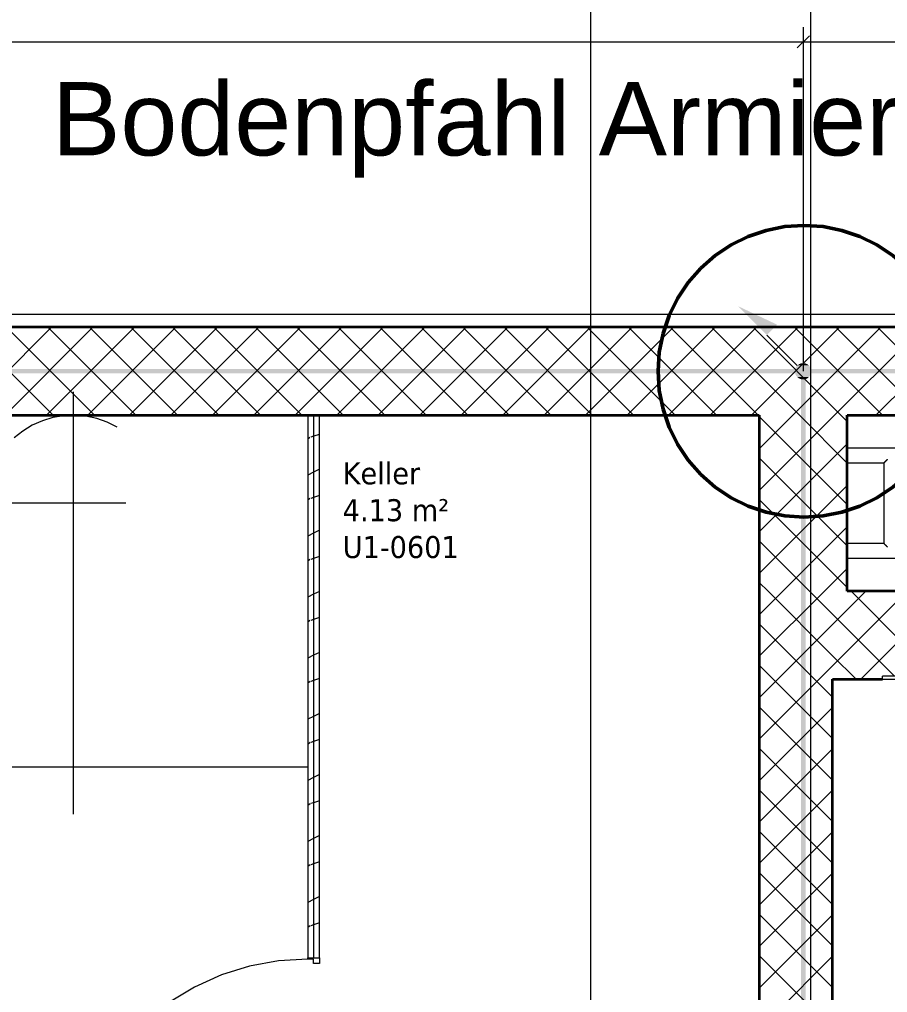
# Model space of a CAD drawing. Extents: x -1132 to 613, y -233 to 616.
# Drawn here: x -590.4 to -531.2, y 470.6 to 537 of the extents above; entities that cross this region are included whole.
import ezdxf
from ezdxf.lldxf.tags import DXFTag

# ---------------------------------------------------------------- set-up
doc = ezdxf.new("R2010")
doc.units = 0
doc.layers.get('0').update_dxf_attribs({"lineweight": 13})
for name, color, linetype, lineweight in [('A-AREA-____-IDEN', 7, 'Continuous', 5), ('A-DETL-GENF-HDLN', 7, '_Verdeckte Linien_', 9), ('A-DOOR-FRAM-MCUT', 7, 'Continuous', 9), ('A-DOOR-FRAM-OTLN', 7, 'Continuous', 9), ('A-DOOR-OPNG-OTLN', 7, 'Continuous', 9), ('A-WALL-____-MCUT', 7, 'Continuous', 35), ('A-WALL-____-PATT', 7, 'Continuous', 35), ('A-WALL-FNSH-MCUT', 7, 'Continuous', 35), ('Q-SPCQ-____-HDLN', 7, '_Verdeckte Linien_', 9), ('S-GRID-____-OTLN', 7, 'Continuous', 5), ('Vertikale Erschließung', 7, 'Continuous', 9)]:
    doc.layers.add(name, color=color, linetype=linetype, lineweight=lineweight)
for name, color, linetype, lineweight, true_color in [('A-DETL-____-OTLN', 5, 'Continuous', 9, 0x0000ff), ('EL01_VVV_Mass Blitzschutz', 3, 'Continuous', 13, 0x00ff00), ('EL01_WAN_Blitzschutz Text', 1, 'Continuous', 13, 0xff0000), ('EL01_WAN_Leitung_Potentialausgleich', 1, 'fein_strichliert', 13, 0xff0000)]:
    doc.layers.add(name, color=color, linetype=linetype, lineweight=lineweight, true_color=true_color)
doc.styles.get("Standard").update_dxf_attribs({"font": 'arial.ttf'})
tags = doc.linetypes.add('_Rasterlinie_', pattern=[0.375, 0.2, -0.05, 0.075, -0.05]).pattern_tags.tags
tags[10:11] = [DXFTag(74, 4), DXFTag(75, 0), DXFTag(340, '0'), DXFTag(46, 1.0), DXFTag(50, 0.0), DXFTag(44, 0.0), DXFTag(45, 0.0)]
tags[8:9] = [DXFTag(74, 4), DXFTag(75, 0), DXFTag(340, '0'), DXFTag(46, 1.0), DXFTag(50, 0.0), DXFTag(44, 0.0), DXFTag(45, 0.0)]
tags[6:7] = [DXFTag(74, 4), DXFTag(75, 0), DXFTag(340, '0'), DXFTag(46, 1.0), DXFTag(50, 0.0), DXFTag(44, 0.0), DXFTag(45, 0.0)]
tags[4:5] = [DXFTag(74, 4), DXFTag(75, 0), DXFTag(340, '0'), DXFTag(46, 1.0), DXFTag(50, 0.0), DXFTag(44, 0.0), DXFTag(45, 0.0)]
tags = doc.linetypes.add('_Strichliert - Fein_', pattern=[0.15, 0.1, -0.05]).pattern_tags.tags
tags[6:7] = [DXFTag(74, 4), DXFTag(75, 0), DXFTag(340, '0'), DXFTag(46, 1.0), DXFTag(50, 0.0), DXFTag(44, 0.0), DXFTag(45, 0.0)]
tags[4:5] = [DXFTag(74, 4), DXFTag(75, 0), DXFTag(340, '0'), DXFTag(46, 1.0), DXFTag(50, 0.0), DXFTag(44, 0.0), DXFTag(45, 0.0)]
tags = doc.linetypes.add('_Verdeckte Linien_', pattern=[0.15, 0.1, -0.05]).pattern_tags.tags
tags[6:7] = [DXFTag(74, 4), DXFTag(75, 0), DXFTag(340, '0'), DXFTag(46, 1.0), DXFTag(50, 0.0), DXFTag(44, 0.0), DXFTag(45, 0.0)]
tags[4:5] = [DXFTag(74, 4), DXFTag(75, 0), DXFTag(340, '0'), DXFTag(46, 1.0), DXFTag(50, 0.0), DXFTag(44, 0.0), DXFTag(45, 0.0)]
tags = doc.linetypes.add('fein_strichliert', pattern=[4, 1, -2, 1]).pattern_tags.tags
tags[8:9] = [DXFTag(74, 4), DXFTag(75, 0), DXFTag(340, '0'), DXFTag(46, 0.0), DXFTag(50, 0.0), DXFTag(44, 0.0), DXFTag(45, 0.0)]
tags[6:7] = [DXFTag(74, 4), DXFTag(75, 0), DXFTag(340, '0'), DXFTag(46, 0.0), DXFTag(50, 0.0), DXFTag(44, 0.0), DXFTag(45, 0.0)]
tags[4:5] = [DXFTag(74, 4), DXFTag(75, 0), DXFTag(340, '0'), DXFTag(46, 0.0), DXFTag(50, 0.0), DXFTag(44, 0.0), DXFTag(45, 0.0)]

# ---------------------------------------------------------------- blocks, each defined once
blk = doc.blocks.new('Referenz-A0UJ2EK7XE', base_point=(-1124.077, -162.872))
at = {"layer": 'A-DETL-____-OTLN', "color": 0, "linetype": '_Strichliert - Fein_', "ltscale": 0.13}
blk.add_line((64.013, 516.859), (-1115.804, 516.859), dxfattribs=at)
at = {"layer": 'A-DETL-GENF-HDLN', "color": 0, "linetype": '_Verdeckte Linien_', "ltscale": 0.13}
for p, q in [((-586.706, 511.578), (-586.706, 482.778)), ((-588.078, 509.819), (-588.8, 509.601)), ((-587.335, 509.945), (-588.078, 509.819)), ((-586.582, 509.977), (-587.335, 509.945)), ((-585.831, 509.914), (-586.582, 509.977)), ((-585.093, 509.757), (-585.831, 509.914)), ((-584.381, 509.51), (-585.093, 509.757)), ((-583.706, 509.978), (-570.706, 509.978)), ((-570.706, 509.978), (-570.706, 485.978)), ((-589.489, 509.294), (-590.133, 508.903)), ((-588.8, 509.601), (-589.489, 509.294)), ((-583.706, 509.174), (-584.381, 509.51)), ((-590.133, 508.903), (-590.724, 508.435)), ((-583.106, 503.978), (-602.706, 503.978)), ((-570.706, 485.978), (-602.706, 485.978))]:
    blk.add_line(p, q, dxfattribs=at)
at = {"layer": 'A-DOOR-FRAM-MCUT', "color": 0, "linetype": 'Continuous', "ltscale": 0.13}
for p, q in [((-570.706, 472.978), (-569.906, 472.978)), ((-570.706, 472.878), (-570.706, 472.978)), ((-570.306, 472.878), (-570.706, 472.878)), ((-570.306, 472.578), (-570.306, 472.878)), ((-569.906, 472.978), (-569.906, 472.578)), ((-569.906, 472.578), (-570.306, 472.578))]:
    blk.add_line(p, q, dxfattribs=at)
at = {"layer": 'A-DOOR-FRAM-OTLN', "color": 0, "linetype": 'Continuous', "ltscale": 0.13}
for p, q in [((-531.506, 491.978), (-531.506, 492.178)), ((-516.306, 492.178), (-531.506, 492.178)), ((-531.506, 491.978), (-516.306, 491.978))]:
    blk.add_line(p, q, dxfattribs=at)
at = {"layer": 'A-DOOR-OPNG-OTLN', "color": 0, "linetype": 'Continuous', "ltscale": 0.13}
for p, q in [((-572.707, 472.757), (-574.679, 472.396)), ((-570.706, 472.878), (-572.707, 472.757)), ((-574.679, 472.396), (-576.593, 471.8)), ((-576.593, 471.8), (-578.42, 470.977)), ((-578.42, 470.977), (-580.136, 469.94))]:
    blk.add_line(p, q, dxfattribs=at)
at = {"layer": 'A-WALL-____-MCUT', "color": 0, "linetype": 'Continuous', "ltscale": 0.35}
for p, q in [((51.194, 515.978), (-1115.804, 515.978)), ((-602.706, 509.978), (-539.906, 509.978)), ((-539.906, 509.978), (-539.906, 417.378)), ((-533.906, 509.978), (-517.906, 509.978)), ((-533.906, 497.978), (-533.906, 509.978)), ((-529.906, 497.978), (-533.906, 497.978)), ((-534.906, 417.378), (-534.906, 491.978)), ((-534.906, 491.978), (-531.506, 491.978))]:
    blk.add_line(p, q, dxfattribs=at)
at = {"layer": 'A-WALL-____-MCUT', "color": 0, "linetype": 'Continuous', "lineweight": 9, "ltscale": 0.13}
blk.add_line((-570.306, 509.978), (-570.306, 472.978), dxfattribs=at)
at = {"layer": 'A-WALL-____-PATT', "color": 0, "linetype": 'Continuous', "lineweight": 9, "ltscale": 0.13}
for p, q in [((-594.176, 509.978), (-588.176, 515.978)), ((-588.074, 509.978), (-594.074, 515.978)), ((-591.348, 509.978), (-585.348, 515.978)), ((-585.245, 509.978), (-591.245, 515.978)), ((-588.519, 509.978), (-582.519, 515.978)), ((-582.417, 509.978), (-588.417, 515.978)), ((-585.691, 509.978), (-579.691, 515.978)), ((-579.589, 509.978), (-585.589, 515.978)), ((-582.863, 509.978), (-576.863, 515.978)), ((-576.76, 509.978), (-582.76, 515.978)), ((-580.034, 509.978), (-574.034, 515.978)), ((-573.932, 509.978), (-579.932, 515.978)), ((-577.206, 509.978), (-571.206, 515.978)), ((-571.103, 509.978), (-577.103, 515.978)), ((-574.377, 509.978), (-568.377, 515.978)), ((-568.275, 509.978), (-574.275, 515.978)), ((-571.549, 509.978), (-565.549, 515.978)), ((-565.446, 509.978), (-571.446, 515.978)), ((-568.72, 509.978), (-562.72, 515.978)), ((-562.618, 509.978), (-568.618, 515.978)), ((-565.892, 509.978), (-559.892, 515.978)), ((-559.79, 509.978), (-565.79, 515.978)), ((-563.064, 509.978), (-557.064, 515.978)), ((-556.961, 509.978), (-562.961, 515.978)), ((-560.235, 509.978), (-554.235, 515.978)), ((-554.133, 509.978), (-560.133, 515.978)), ((-557.407, 509.978), (-551.407, 515.978)), ((-551.304, 509.978), (-557.304, 515.978)), ((-554.578, 509.978), (-548.578, 515.978)), ((-548.476, 509.978), (-554.476, 515.978)), ((-551.75, 509.978), (-545.75, 515.978)), ((-545.647, 509.978), (-551.647, 515.978)), ((-548.921, 509.978), (-542.921, 515.978)), ((-542.819, 509.978), (-548.819, 515.978)), ((-546.093, 509.978), (-540.093, 515.978)), ((-539.991, 509.978), (-545.991, 515.978)), ((-543.265, 509.978), (-537.265, 515.978)), ((-537.162, 509.978), (-543.162, 515.978)), ((-540.436, 509.978), (-534.436, 515.978)), ((-534.334, 509.978), (-540.334, 515.978)), ((-537.608, 509.978), (-531.608, 515.978)), ((-531.505, 509.978), (-537.505, 515.978)), ((-534.779, 509.978), (-528.779, 515.978)), ((-528.677, 509.978), (-534.677, 515.978)), ((-531.951, 509.978), (-525.951, 515.978)), ((-525.848, 509.978), (-531.848, 515.978)), ((-539.906, 507.68), (-537.608, 509.978)), ((-539.906, 504.851), (-534.779, 509.978)), ((-533.906, 503.894), (-539.906, 509.894)), ((-533.906, 506.722), (-537.162, 509.978)), ((-533.906, 509.551), (-534.334, 509.978)), ((-570.55, 508.472), (-570.706, 508.356)), ((-570.306, 508.543), (-570.501, 508.478)), ((-569.906, 508.676), (-570.306, 508.543)), ((-539.906, 502.023), (-533.906, 508.023)), ((-533.906, 501.065), (-539.906, 507.065)), ((-570.306, 506.099), (-570.706, 505.899)), ((-569.906, 506.299), (-570.306, 506.099)), ((-539.906, 499.195), (-533.906, 505.195)), ((-569.906, 504.511), (-570.306, 504.378)), ((-570.55, 504.308), (-570.706, 504.191)), ((-570.306, 504.378), (-570.501, 504.313)), ((-533.906, 498.237), (-539.906, 504.237)), ((-570.306, 501.934), (-570.706, 501.734)), ((-569.906, 502.134), (-570.306, 501.934)), ((-538.294, 497.978), (-533.906, 502.366)), ((-536.476, 497.978), (-539.906, 501.409)), ((-570.549, 500.143), (-570.706, 500.026)), ((-570.306, 500.213), (-570.501, 500.148)), ((-569.906, 500.346), (-570.306, 500.213)), ((-535.466, 497.978), (-533.906, 499.538)), ((-539.304, 497.978), (-539.906, 498.58)), ((-569.906, 497.969), (-570.306, 497.769)), ((-539.906, 496.366), (-538.294, 497.978)), ((-539.906, 493.538), (-535.466, 497.978)), ((-534.906, 493.58), (-539.304, 497.978)), ((-534.906, 496.409), (-536.476, 497.978)), ((-534.906, 495.709), (-532.637, 497.978)), ((-534.906, 492.881), (-529.906, 497.881)), ((-529.906, 494.237), (-533.647, 497.978)), ((-570.306, 497.769), (-570.706, 497.569)), ((-570.549, 495.978), (-570.706, 495.86)), ((-570.306, 496.048), (-570.501, 495.984)), ((-569.906, 496.182), (-570.306, 496.048)), ((-530.676, 492.178), (-534.906, 496.409)), ((-534.906, 490.752), (-539.906, 495.752)), ((-539.906, 490.709), (-534.906, 495.709)), ((-532.98, 491.978), (-529.906, 495.052)), ((-570.306, 493.604), (-570.706, 493.404)), ((-569.906, 493.804), (-570.306, 493.604)), ((-533.304, 491.978), (-534.906, 493.58)), ((-534.906, 487.923), (-539.906, 492.923)), ((-539.906, 487.881), (-534.906, 492.881)), ((-570.306, 491.884), (-570.5, 491.819)), ((-569.906, 492.017), (-570.306, 491.884)), ((-570.548, 491.814), (-570.706, 491.695)), ((-534.906, 485.095), (-539.906, 490.095)), ((-539.906, 485.052), (-534.906, 490.052)), ((-570.306, 489.439), (-570.706, 489.239)), ((-569.906, 489.639), (-570.306, 489.439)), ((-569.906, 487.852), (-570.306, 487.719)), ((-570.548, 487.649), (-570.706, 487.53)), ((-570.306, 487.719), (-570.5, 487.654)), ((-534.906, 482.266), (-539.906, 487.266)), ((-539.906, 482.224), (-534.906, 487.224)), ((-570.306, 485.274), (-570.706, 485.074)), ((-569.906, 485.474), (-570.306, 485.274)), ((-534.906, 479.438), (-539.906, 484.438)), ((-539.906, 479.396), (-534.906, 484.396)), ((-570.547, 483.485), (-570.706, 483.365)), ((-570.306, 483.554), (-570.5, 483.49)), ((-569.906, 483.688), (-570.306, 483.554)), ((-569.906, 481.309), (-570.306, 481.109)), ((-534.906, 476.61), (-539.906, 481.61)), ((-539.906, 476.567), (-534.906, 481.567)), ((-570.306, 481.109), (-570.706, 480.909)), ((-570.547, 479.32), (-570.706, 479.2)), ((-570.306, 479.39), (-570.5, 479.325)), ((-569.906, 479.523), (-570.306, 479.39)), ((-534.906, 473.781), (-539.906, 478.781)), ((-539.906, 473.739), (-534.906, 478.739)), ((-570.306, 476.945), (-570.706, 476.745)), ((-569.906, 477.145), (-570.306, 476.945)), ((-534.906, 470.953), (-539.906, 475.953)), ((-539.906, 470.91), (-534.906, 475.91)), ((-569.906, 475.358), (-570.306, 475.225)), ((-570.546, 475.155), (-570.706, 475.035)), ((-570.306, 475.225), (-570.5, 475.16)), ((-569.906, 472.98), (-569.909, 472.978)), ((-534.906, 468.124), (-539.906, 473.124)), ((-539.906, 468.082), (-534.906, 473.082))]:
    blk.add_line(p, q, dxfattribs=at)
at = {"layer": 'A-WALL-FNSH-MCUT', "color": 0, "linetype": 'Continuous', "lineweight": 9, "ltscale": 0.13}
for p, q in [((-570.706, 509.978), (-570.706, 472.978)), ((-569.906, 472.978), (-569.906, 509.978)), ((-570.706, 472.978), (-569.906, 472.978))]:
    blk.add_line(p, q, dxfattribs=at)
at = {"layer": 'Q-SPCQ-____-HDLN', "color": 0, "linetype": '_Verdeckte Linien_', "ltscale": 0.13}
blk.add_line((-586.706, 509.978), (-586.706, 485.978), dxfattribs=at)
at = {"layer": 'S-GRID-____-OTLN', "color": 0, "linetype": '_Rasterlinie_', "ltscale": 0.13}
for p, q in [((-536.406, 600.162), (-536.406, 199.37)), ((-551.406, -159.103), (-551.406, 585.978))]:
    blk.add_line(p, q, dxfattribs=at)
at = {"layer": 'Vertikale Erschließung', "color": 0, "linetype": 'Continuous', "ltscale": 0.13}
for p, q in [((-530.406, 507.728), (-533.906, 507.728)), ((-533.906, 506.728), (-531.406, 506.728)), ((-531.406, 506.729), (-531.404, 506.73)), ((-531.406, 506.728), (-531.406, 506.729)), ((-531.406, 506.728), (-531.406, 501.228)), ((-531.404, 506.73), (-531.402, 506.733)), ((-531.402, 506.733), (-531.398, 506.736)), ((-531.398, 506.736), (-531.394, 506.74)), ((-531.394, 506.74), (-531.389, 506.745)), ((-531.389, 506.745), (-531.386, 506.748)), ((-531.386, 506.748), (-531.383, 506.751)), ((-531.383, 506.751), (-531.38, 506.755)), ((-531.38, 506.755), (-531.376, 506.758)), ((-531.376, 506.758), (-531.372, 506.762)), ((-531.372, 506.762), (-531.368, 506.766)), ((-531.368, 506.766), (-531.364, 506.771)), ((-531.364, 506.771), (-531.359, 506.775)), ((-531.359, 506.775), (-531.354, 506.78)), ((-531.354, 506.78), (-531.35, 506.785)), ((-531.35, 506.785), (-531.344, 506.79)), ((-531.344, 506.79), (-531.339, 506.795)), ((-531.339, 506.795), (-531.334, 506.801)), ((-531.334, 506.801), (-531.328, 506.807)), ((-531.328, 506.807), (-531.322, 506.813)), ((-531.322, 506.813), (-531.316, 506.819)), ((-531.316, 506.819), (-531.309, 506.825)), ((-531.309, 506.825), (-531.303, 506.832)), ((-531.303, 506.832), (-531.299, 506.835)), ((-531.299, 506.835), (-531.296, 506.838)), ((-531.296, 506.838), (-531.293, 506.842)), ((-531.293, 506.842), (-531.289, 506.845)), ((-531.289, 506.845), (-531.285, 506.849)), ((-531.285, 506.849), (-531.282, 506.852)), ((-531.282, 506.852), (-531.278, 506.856)), ((-531.278, 506.856), (-531.275, 506.86)), ((-531.275, 506.86), (-531.271, 506.863)), ((-531.271, 506.863), (-531.267, 506.867)), ((-531.267, 506.867), (-531.263, 506.871)), ((-531.263, 506.871), (-531.26, 506.875)), ((-531.26, 506.875), (-531.252, 506.883)), ((-531.252, 506.883), (-531.244, 506.89)), ((-531.244, 506.89), (-531.236, 506.899)), ((-531.236, 506.899), (-531.227, 506.907)), ((-531.227, 506.907), (-531.219, 506.915)), ((-531.219, 506.915), (-531.21, 506.924)), ((-531.21, 506.924), (-531.202, 506.933)), ((-531.202, 506.933), (-531.193, 506.941)), ((-531.193, 506.941), (-531.184, 506.95)), ((-531.184, 506.95), (-531.175, 506.96)), ((-531.175, 506.96), (-531.165, 506.969)), ((-531.165, 506.969), (-531.156, 506.978)), ((-531.406, 501.228), (-533.906, 501.228)), ((-531.406, 501.228), (-531.406, 501.228)), ((-531.406, 501.228), (-531.404, 501.226)), ((-531.404, 501.226), (-531.402, 501.224)), ((-531.402, 501.224), (-531.398, 501.221)), ((-531.398, 501.221), (-531.394, 501.216)), ((-531.394, 501.216), (-531.389, 501.211)), ((-531.389, 501.211), (-531.386, 501.208)), ((-531.386, 501.208), (-531.383, 501.205)), ((-531.383, 501.205), (-531.38, 501.202)), ((-531.38, 501.202), (-531.376, 501.198)), ((-531.376, 501.198), (-531.372, 501.194)), ((-531.372, 501.194), (-531.368, 501.19)), ((-531.368, 501.19), (-531.364, 501.186)), ((-531.364, 501.186), (-531.359, 501.181)), ((-531.359, 501.181), (-531.355, 501.177)), ((-531.355, 501.177), (-531.35, 501.172)), ((-531.35, 501.172), (-531.344, 501.167)), ((-531.344, 501.167), (-531.339, 501.161)), ((-531.339, 501.161), (-531.334, 501.156)), ((-531.334, 501.156), (-531.328, 501.15)), ((-531.328, 501.15), (-531.322, 501.144)), ((-531.322, 501.144), (-531.316, 501.138)), ((-531.316, 501.138), (-531.309, 501.131)), ((-531.309, 501.131), (-531.303, 501.125)), ((-531.303, 501.125), (-531.299, 501.122)), ((-531.299, 501.122), (-531.296, 501.118)), ((-531.296, 501.118), (-531.293, 501.115)), ((-531.293, 501.115), (-531.289, 501.111)), ((-531.289, 501.111), (-531.286, 501.108)), ((-531.286, 501.108), (-531.282, 501.104)), ((-531.282, 501.104), (-531.278, 501.1)), ((-531.278, 501.1), (-531.275, 501.097)), ((-531.275, 501.097), (-531.271, 501.093)), ((-531.271, 501.093), (-531.267, 501.089)), ((-531.267, 501.089), (-531.263, 501.086)), ((-531.263, 501.086), (-531.26, 501.082)), ((-531.26, 501.082), (-531.252, 501.074)), ((-531.252, 501.074), (-531.244, 501.066)), ((-531.244, 501.066), (-531.236, 501.058)), ((-531.236, 501.058), (-531.227, 501.05)), ((-531.227, 501.05), (-531.219, 501.041)), ((-531.219, 501.041), (-531.21, 501.033)), ((-531.21, 501.033), (-531.202, 501.024)), ((-531.202, 501.024), (-531.193, 501.015)), ((-531.193, 501.015), (-531.184, 501.006)), ((-531.184, 501.006), (-531.175, 500.997)), ((-531.175, 500.997), (-531.165, 500.988)), ((-531.165, 500.988), (-531.156, 500.978)), ((-533.906, 500.228), (-530.406, 500.228))]:
    blk.add_line(p, q, dxfattribs=at)
at = {"layer": 'A-AREA-____-IDEN', "color": 0, "linetype": 'Continuous', "ltscale": 0.13, "char_height": 1.5, "attachment_point": 1}
for s, insert in [('{\\W0.9;\\fVerdana;Keller}', (-568.318, 506.768)), ('{\\W0.9;\\fVerdana;4.13 m²}', (-568.318, 504.254)), ('{\\W0.9;\\fVerdana;U1-0601}', (-568.318, 501.741))]:
    blk.add_mtext(s, dxfattribs=dict(at, insert=insert))
blk = doc.blocks.new('Bauteilbeschriftung-A0UJ2EM7XE', base_point=(-588.138, 527.703))
at = {"color": 0, "linetype": 'ByBlock', "lineweight": -2, "ltscale": 0.13, "insert": (-588.138, 532.703), "char_height": 5, "attachment_point": 1}
blk.add_mtext('{\\fArial;Bodenpfahl Armierungsanschluss }', dxfattribs=at)
blk = doc.blocks.new('Kreis-A0UJ2ENNXE', base_point=(-546.812, 503.025))
at = {"color": 0, "linetype": 'ByBlock', "lineweight": -2, "ltscale": 0.5}
for p, q in [((-539.434, 522.593), (-540.667, 522.174)), ((-538.157, 522.847), (-539.434, 522.593)), ((-536.858, 522.932), (-538.157, 522.847)), ((-535.559, 522.847), (-536.858, 522.932)), ((-534.282, 522.593), (-535.559, 522.847)), ((-533.049, 522.174), (-534.282, 522.593)), ((-540.667, 522.174), (-541.835, 521.598)), ((-531.881, 521.598), (-533.049, 522.174)), ((-541.835, 521.598), (-542.917, 520.875)), ((-530.798, 520.875), (-531.881, 521.598)), ((-542.917, 520.875), (-543.896, 520.017)), ((-529.819, 520.017), (-530.798, 520.875)), ((-543.896, 520.017), (-544.755, 519.038)), ((-528.961, 519.038), (-529.819, 520.017)), ((-544.755, 519.038), (-545.478, 517.955)), ((-528.238, 517.955), (-528.961, 519.038)), ((-545.478, 517.955), (-546.054, 516.787)), ((-527.662, 516.787), (-528.238, 517.955)), ((-546.054, 516.787), (-546.472, 515.554)), ((-527.243, 515.554), (-527.662, 516.787)), ((-546.472, 515.554), (-546.726, 514.277)), ((-526.989, 514.277), (-527.243, 515.554)), ((-546.726, 514.277), (-546.812, 512.978)), ((-526.904, 512.978), (-526.989, 514.277)), ((-546.812, 512.978), (-546.726, 511.679)), ((-526.989, 511.679), (-526.904, 512.978)), ((-546.726, 511.679), (-546.472, 510.402)), ((-527.243, 510.402), (-526.989, 511.679)), ((-546.472, 510.402), (-546.054, 509.169)), ((-527.662, 509.169), (-527.243, 510.402)), ((-546.054, 509.169), (-545.478, 508.001)), ((-528.238, 508.001), (-527.662, 509.169)), ((-545.478, 508.001), (-544.755, 506.919)), ((-528.961, 506.919), (-528.238, 508.001)), ((-544.755, 506.919), (-543.896, 505.94)), ((-529.819, 505.94), (-528.961, 506.919)), ((-543.896, 505.94), (-542.917, 505.081)), ((-530.798, 505.081), (-529.819, 505.94)), ((-542.917, 505.081), (-541.835, 504.358)), ((-531.881, 504.358), (-530.798, 505.081)), ((-541.835, 504.358), (-540.667, 503.782)), ((-540.667, 503.782), (-539.434, 503.364)), ((-534.282, 503.364), (-533.049, 503.782)), ((-533.049, 503.782), (-531.881, 504.358)), ((-539.434, 503.364), (-538.157, 503.11)), ((-535.559, 503.11), (-534.282, 503.364)), ((-538.157, 503.11), (-536.858, 503.025)), ((-536.858, 503.025), (-535.559, 503.11))]:
    blk.add_line(p, q, dxfattribs=at)
blk = doc.blocks.new('Maß-A0UJ2EOVXE', base_point=(-720.418, 512.978))
at = {"color": 0, "lineweight": -2}
for p, q in [((-536.904, 536.447), (-536.904, 512.978)), ((-536.49, 535.861), (-537.318, 535.033)), ((-720.004, 535.447), (-536.904, 535.447))]:
    blk.add_line(p, q, dxfattribs=at)
blk = doc.blocks.new('Steigleitung_nach oben-A0UJ2EP1XE', base_point=(-541.363, 512.419))
at = {"color": 0, "linetype": 'ByBlock', "lineweight": -2, "ltscale": 0.13}
blk.add_line((-539.393, 515.454), (-537.313, 513.374), dxfattribs=at)
for points in [[(-538.689, 516.158), (-540.097, 516.158), (-541.363, 517.424)], [(-539.393, 515.454), (-538.689, 516.158), (-540.097, 516.158)], [(-536.357, 512.978), (-537.477, 512.978), (-536.376, 513.123)], [(-537.477, 512.978), (-536.376, 513.123), (-537.458, 513.123)], [(-536.376, 513.123), (-537.458, 513.123), (-536.432, 513.258)], [(-537.458, 513.123), (-536.432, 513.258), (-537.402, 513.258)], [(-536.432, 513.258), (-537.402, 513.258), (-536.521, 513.374)], [(-537.402, 513.258), (-536.521, 513.374), (-537.313, 513.374)], [(-536.521, 513.374), (-537.313, 513.374), (-536.637, 513.463)], [(-537.313, 513.374), (-536.637, 513.463), (-537.197, 513.463)], [(-536.637, 513.463), (-537.197, 513.463), (-536.772, 513.519)], [(-537.197, 513.463), (-536.772, 513.519), (-537.062, 513.519)], [(-536.772, 513.519), (-537.062, 513.519), (-536.917, 513.538)], [(-537.458, 512.833), (-536.357, 512.978), (-537.477, 512.978)], [(-536.376, 512.833), (-537.458, 512.833), (-536.357, 512.978)], [(-537.402, 512.698), (-536.376, 512.833), (-537.458, 512.833)], [(-536.432, 512.698), (-537.402, 512.698), (-536.376, 512.833)], [(-537.313, 512.583), (-536.432, 512.698), (-537.402, 512.698)], [(-536.521, 512.583), (-537.313, 512.583), (-536.432, 512.698)], [(-537.197, 512.494), (-536.521, 512.583), (-537.313, 512.583)], [(-536.637, 512.494), (-537.197, 512.494), (-536.521, 512.583)], [(-537.062, 512.438), (-536.637, 512.494), (-537.197, 512.494)], [(-536.772, 512.438), (-537.062, 512.438), (-536.637, 512.494)], [(-536.917, 512.419), (-536.772, 512.438), (-537.062, 512.438)]]:
    blk.add_solid(points, dxfattribs=at)
blk = doc.blocks.new('Polylinie-A0UJ2EPNXE', base_point=(-541.054, -463.872))
at = {"color": 0, "linetype": 'ByBlock', "lineweight": -2, "ltscale": 0.13}
for points in [[(-536.754, 224.818), (-537.054, 224.818), (-536.754, 512.978)], [(-537.054, 224.818), (-536.754, 512.978), (-537.054, 512.978)]]:
    blk.add_solid(points, dxfattribs=at)
blk = doc.blocks.new('Polylinie-A0UJ2EQ9XE', base_point=(-1861.481, -463.722))
at = {"color": 0, "linetype": 'ByBlock', "lineweight": -2, "ltscale": 0.13}
for points in [[(-1115.804, 512.828), (48.046, 512.828), (-1115.804, 513.128)], [(48.046, 512.828), (-1115.804, 513.128), (48.346, 513.128)]]:
    blk.add_solid(points, dxfattribs=at)
blk = doc.blocks.new('Maß-A0UJ2EQPXE', base_point=(-537.318, 512.978))
at = {"color": 0, "lineweight": -2}
for p, q in [((-536.904, 536.447), (-536.904, 512.978)), ((-536.49, 535.861), (-537.318, 535.033)), ((-536.904, 535.447), (-352.304, 535.447))]:
    blk.add_line(p, q, dxfattribs=at)

msp = doc.modelspace()

# ---------------------------------------------------------------- block references
at = {"color": 9, "lineweight": 25, "ltscale": 0.25, "true_color": 0xc0c0c0}
msp.add_blockref('Referenz-A0UJ2EK7XE', (-1124.077, -162.872), dxfattribs=at)
at = {"layer": 'EL01_VVV_Mass Blitzschutz', "linetype": 'Continuous', "ltscale": 0.13}
for name, p in [('Maß-A0UJ2EOVXE', (-720.418, 512.978)), ('Maß-A0UJ2EQPXE', (-537.318, 512.978))]:
    msp.add_blockref(name, p, dxfattribs=at)
at = {"layer": 'EL01_WAN_Blitzschutz Text', "linetype": 'ByBlock', "ltscale": 0.13}
msp.add_blockref('Bauteilbeschriftung-A0UJ2EM7XE', (-588.138, 527.703), dxfattribs=at)
at = {"layer": 'EL01_WAN_Leitung_Potentialausgleich', "linetype": 'ByBlock', "lineweight": 50, "ltscale": 0.5}
msp.add_blockref('Kreis-A0UJ2ENNXE', (-546.812, 503.025), dxfattribs=at)
at = {"layer": 'EL01_WAN_Leitung_Potentialausgleich', "linetype": 'ByBlock', "ltscale": 0.13}
for name, p in [('Steigleitung_nach oben-A0UJ2EP1XE', (-541.363, 512.419)), ('Polylinie-A0UJ2EQ9XE', (-1861.481, -463.722)), ('Polylinie-A0UJ2EPNXE', (-541.054, -463.872))]:
    msp.add_blockref(name, p, dxfattribs=at)

doc.saveas('drawing.dxf')
